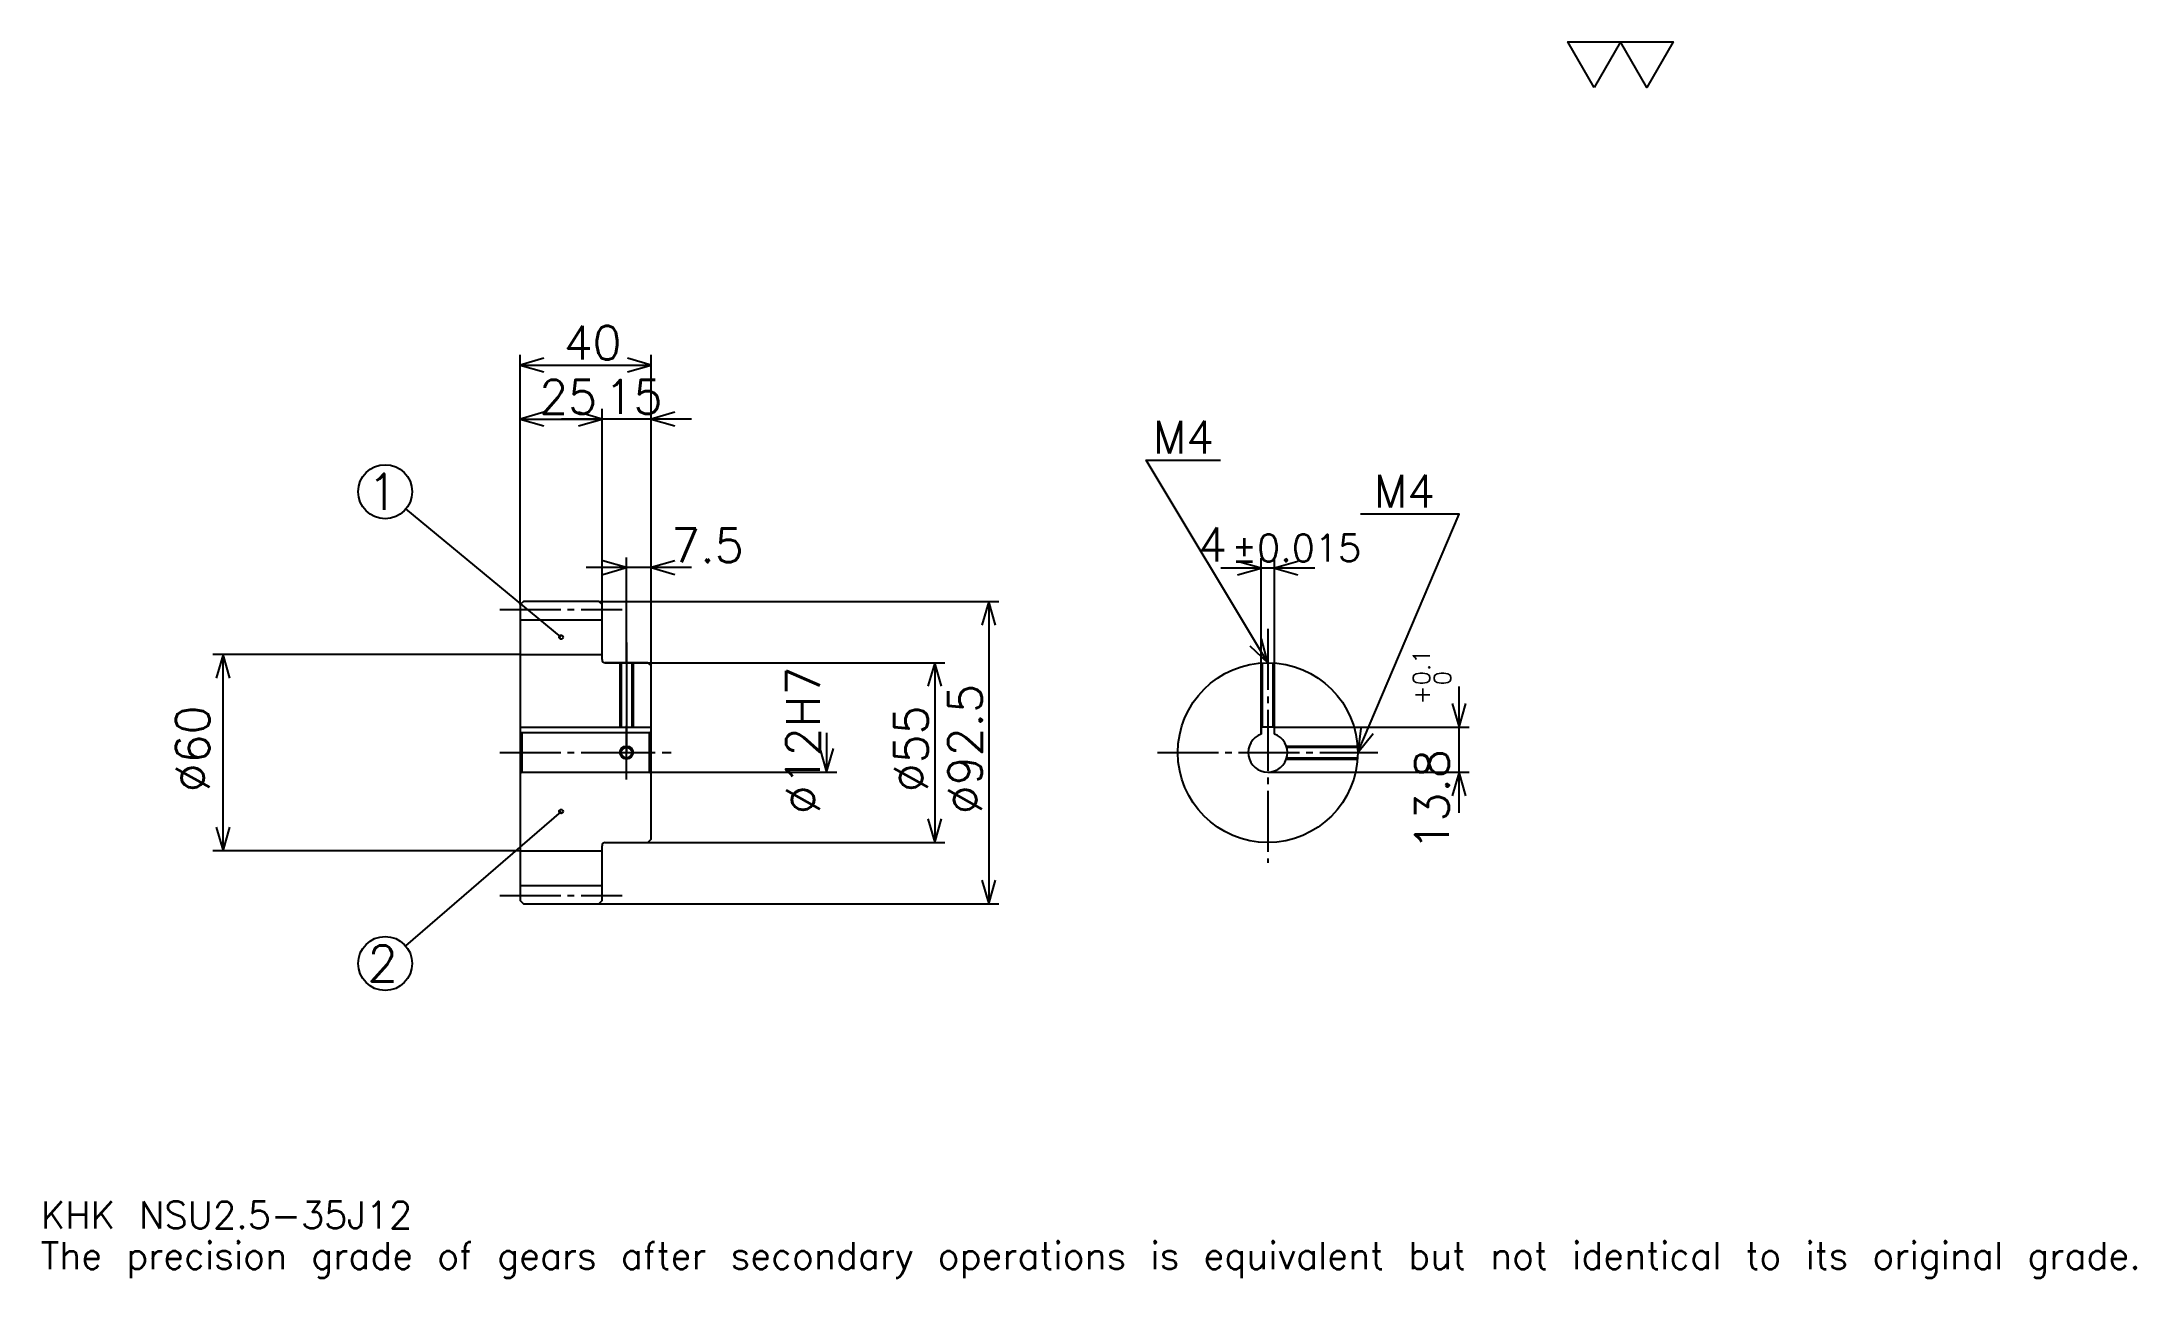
# Model space of a CAD drawing. Extents: x 21 to 661, y 8 to 386.
import ezdxf

# ---------------------------------------------------------------- set-up
doc = ezdxf.new("R2010")
doc.units = 0
doc.linetypes.add('DASHDOT', pattern=[24.782608, 18.586957, -2.065217, 2.065217, -2.065217])
doc.layers.get('0').update_dxf_attribs({"linetype": 'CONTINUOUS'})
doc.layers.add('DASHDOT', color=6, linetype='DASHDOT')
doc.styles.add('KANJI', font='TXT', dxfattribs={"bigfont": 'BIGFONT'})

msp = doc.modelspace()

# ---------------------------------------------------------------- linework, layer by layer
at = {"color": 5}
for p, q in [((167.282593, 214.565216), (167.282593, 289.945648)), ((207.282593, 214.565216), (207.282593, 289.945648)), ((167.282593, 286.847839), (207.282593, 286.847839)), ((167.282593, 270.32608), (192.282593, 270.32608)), ((219.673889, 270.32608), (179.891296, 270.32608)), ((192.282593, 214.565216), (192.282593, 273.423889)), ((179.782593, 203.627716), (132.344452, 242.855225)), ((219.673889, 224.891296), (187.391296, 224.891296)), ((199.782593, 214.565216), (199.782593, 227.989136)), ((410.260864, 224.728256), (381.478241, 224.728256)), ((393.869568, 176.115219), (393.869568, 227.82608)), ((397.869568, 176.115219), (397.869568, 227.82608)), ((167.282593, 213.565216), (167.282593, 214.565216)), ((191.282593, 214.565216), (207.282593, 214.565216)), ((192.282593, 213.565216), (192.282593, 214.565216)), ((199.782593, 195.815216), (199.782593, 214.565216)), ((199.782593, 195.815216), (199.782593, 214.565216)), ((207.282593, 214.565216), (313.641296, 214.565216)), ((207.282593, 194.815216), (207.282593, 214.565216)), ((310.543457, 214.565216), (310.543457, 122.065216)), ((167.282593, 198.315216), (73.315201, 198.315216)), ((76.413025, 138.315216), (76.413025, 198.315216)), ((193.282593, 195.815216), (207.282593, 195.815216)), ((207.282593, 195.815216), (297.119568, 195.815216)), ((294.021729, 195.815216), (294.021729, 140.815216)), ((454.347809, 149.92392), (454.347809, 188.506516)), ((260.978241, 174.315216), (260.978241, 162.315216)), ((397.869568, 176.115219), (457.445648, 176.115219)), ((207.282593, 162.315216), (264.07605, 162.315216)), ((395.869568, 162.315216), (457.445648, 162.315216)), ((179.782593, 150.315216), (132.228134, 109.212799)), ((167.282593, 138.315216), (73.315201, 138.315216)), ((193.282593, 140.815216), (207.282593, 140.815216)), ((207.282593, 140.815216), (297.119568, 140.815216)), ((191.282593, 122.065216), (207.282593, 122.065216)), ((207.282593, 122.065216), (313.641296, 122.065216))]:
    msp.add_line(p, q, dxfattribs=at)
at = {"color": 4}
for p, q in [((167.282593, 208.940216), (192.282593, 208.940216)), ((167.282593, 198.315216), (192.282593, 198.315216)), ((167.282593, 176.115219), (207.282593, 176.115219)), ((167.782593, 174.315216), (167.782593, 162.315216)), ((206.782593, 174.315216), (207.282593, 174.815216)), ((206.782593, 162.315216), (207.282593, 161.815216)), ((167.282593, 138.315216), (192.282593, 138.315216)), ((167.282593, 127.690216), (192.282593, 127.690216))]:
    msp.add_line(p, q, dxfattribs=at)
at = {"color": 7}
msp.add_lwpolyline([(495.652161, 371.739136), (487.597809, 385.700012), (519.815186, 385.700012), (511.760864, 371.739136), (503.706512, 385.700012), (495.652161, 371.739136)], dxfattribs=at)
at = {"color": 5}
for points in [[(174.510849, 288.913025), (167.282593, 286.847839), (174.510849, 284.782593)], [(200.054337, 284.782593), (207.282593, 286.847839), (200.054337, 288.913025)], [(174.510849, 272.391296), (167.282593, 270.32608), (174.510849, 268.260864)], [(185.054337, 268.260864), (192.282593, 270.32608), (185.054337, 272.391296)], [(185.054337, 268.260864), (192.282593, 270.32608), (185.054337, 272.391296)], [(214.510849, 272.391296), (207.282593, 270.32608), (214.510849, 268.260864)], [(395.869568, 195.815216), (358.695618, 257.771729), (381.413025, 257.771729)], [(423.369537, 168.315216), (454.347809, 241.25), (424.195648, 241.25)], [(192.554337, 222.82608), (199.782593, 224.891296), (192.554337, 226.956512)], [(214.510849, 226.956512), (207.282593, 224.891296), (214.510849, 222.82608)], [(386.641296, 222.66304), (393.869568, 224.728256), (386.641296, 226.793472)], [(405.097809, 226.793472), (397.869568, 224.728256), (405.097809, 222.66304)], [(312.608673, 207.33696), (310.543457, 214.565216), (308.478241, 207.33696)], [(390.37973, 200.950851), (395.869568, 195.815216), (393.92157, 203.075943)], [(78.478241, 191.08696), (76.413025, 198.315216), (74.347809, 191.08696)], [(296.086945, 188.58696), (294.021729, 195.815216), (291.956512, 188.58696)], [(452.282593, 183.343475), (454.347809, 176.115219), (456.413025, 183.343475)], [(424.294464, 175.775604), (423.369537, 168.315216), (428.096191, 174.160858)], [(258.913025, 169.543472), (260.978241, 162.315216), (263.043457, 169.543472)], [(456.413025, 155.08696), (454.347809, 162.315216), (452.282593, 155.08696)], [(291.956512, 148.043472), (294.021729, 140.815216), (296.086945, 148.043472)], [(74.347809, 145.543472), (76.413025, 138.315216), (78.478241, 145.543472)], [(308.478241, 129.293472), (310.543457, 122.065216), (312.608673, 129.293472)]]:
    msp.add_lwpolyline(points, dxfattribs=at)
at = {"color": 4}
for points in [[(192.282593, 196.815216), (192.282593, 213.565216), (191.282593, 214.565216), (168.282593, 214.565216), (167.282593, 213.565216), (167.282593, 161.815216)], [(193.282593, 140.815216), (206.282593, 140.815216), (207.282593, 141.815216), (207.282593, 194.815216), (206.282593, 195.815216), (193.282593, 195.815216)], [(197.782593, 195.815216), (197.782593, 176.115219)], [(198.162598, 195.815216), (198.162598, 176.115219)], [(201.402588, 195.815216), (201.402588, 176.115219)], [(201.782593, 195.815216), (201.782593, 176.115219)], [(393.869568, 173.972076), (393.869568, 195.742386)], [(394.249573, 176.115219), (394.249573, 195.767456)], [(397.489563, 176.115219), (397.489563, 195.767456)], [(397.869568, 173.972076), (397.869568, 195.742386)], [(167.282593, 161.815216), (167.782593, 162.315216), (206.782593, 162.315216), (206.782593, 174.315216), (167.782593, 174.315216), (167.282593, 174.815216)], [(397.869568, 173.972076), (397.869568, 176.115219), (393.869568, 176.115219), (393.869568, 173.972076)], [(401.526428, 170.315216), (423.296722, 170.315216)], [(401.646729, 169.935211), (423.321808, 169.935211)], [(401.646729, 166.695221), (423.321808, 166.695221)], [(167.282593, 161.815216), (167.282593, 123.065216), (168.282593, 122.065216), (191.282593, 122.065216), (192.282593, 123.065216), (192.282593, 139.815216)], [(401.526428, 166.315216), (423.296722, 166.315216)]]:
    msp.add_lwpolyline(points, dxfattribs=at)
at = {"color": 5}
for centre, radius in [((125.978241, 248.119568), 8.26087), ((179.782593, 203.627716), 0.619565), ((179.782593, 150.315216), 0.619565), ((125.978241, 103.810867), 8.26087)]:
    msp.add_circle(centre, radius, dxfattribs=at)
at = {"color": 4}
for centre, radius in [((395.869568, 168.315216), 27.5), ((199.782593, 168.315216), 1.62)]:
    msp.add_circle(centre, radius, dxfattribs=at)
at = {"color": 7}
msp.add_circle((199.782593, 168.315216), 2, dxfattribs=at)
at = {"color": 4}
for centre, radius, start, end in [((193.282593, 196.815216), 1, 180, 270), ((395.869568, 168.315216), 6, 109.471220943, 70.528779057), ((193.282593, 139.815216), 1, 90, 180)]:
    msp.add_arc(centre, radius, start, end, dxfattribs=at)
at = {"layer": 'DASHDOT', "color": 7}
for p, q in [((161.086945, 212.065216), (198.478241, 212.065216)), ((395.869568, 206.141296), (395.869568, 134.619568)), ((199.782593, 195.815216), (199.782593, 168.315216)), ((161.086945, 168.315216), (213.478241, 168.315216)), ((362.173889, 168.315216), (429.565216, 168.315216)), ((161.086945, 124.565216), (198.478241, 124.565216))]:
    msp.add_line(p, q, dxfattribs=at)
for points in [[(199.782593, 202.010864), (199.782593, 169.919556)], [(199.782593, 160.119568), (199.782593, 176.510864)], [(191.586945, 168.315216), (207.978241, 168.315216)]]:
    msp.add_lwpolyline(points, dxfattribs=at)

# ---------------------------------------------------------------- texts
at = {"color": 7, "style": 'KANJI'}
for s, height, p in [('40', 10.326087, (180.570633, 288.5)), ('25', 10.326087, (173.070633, 271.978271)), ('15', 10.326087, (193.070633, 271.978271)), ('M4', 9.913044, (360.760864, 259.836945)), ('1', 11.014493, (120.470993, 242.612305)), ('M4', 9.913044, (428.32608, 243.315216)), ('4', 10.326087, (374.554474, 226.793472)), ('7.5', 10.326087, (213.478241, 226.543488)), ('%%p0.015', 8.26087, (384.776001, 226.793472)), ('2', 11.014493, (120.470993, 98.303619)), ('KHK NSU2.5-35J12', 8.26087, (20.652174, 22.717392)), ('The precision grade of gears after secondary operations is equivalent but not identical to its original grade.', 8.26087, (20.652174, 10.326087))]:
    msp.add_text(s, height=height, dxfattribs=at).set_placement(p)
for s, height, p in [('%%c12H7', 10.326087, (258.913025, 149.470108)), ('0.1', 5.163043, (445.467377, 188.869843)), ('0', 5.163043, (451.869537, 188.869843)), ('%%c92.5', 10.326087, (308.478241, 149.470108)), ('+', 5.163043, (445.467377, 183.087234)), ('%%c60', 10.326087, (72.282593, 156.182068)), ('%%c55', 10.326087, (291.956512, 156.182068)), ('13.8', 10.326087, (451.249969, 138.391846))]:
    msp.add_text(s, height=height, rotation=90, dxfattribs=at).set_placement(p)

doc.saveas('drawing.dxf')
